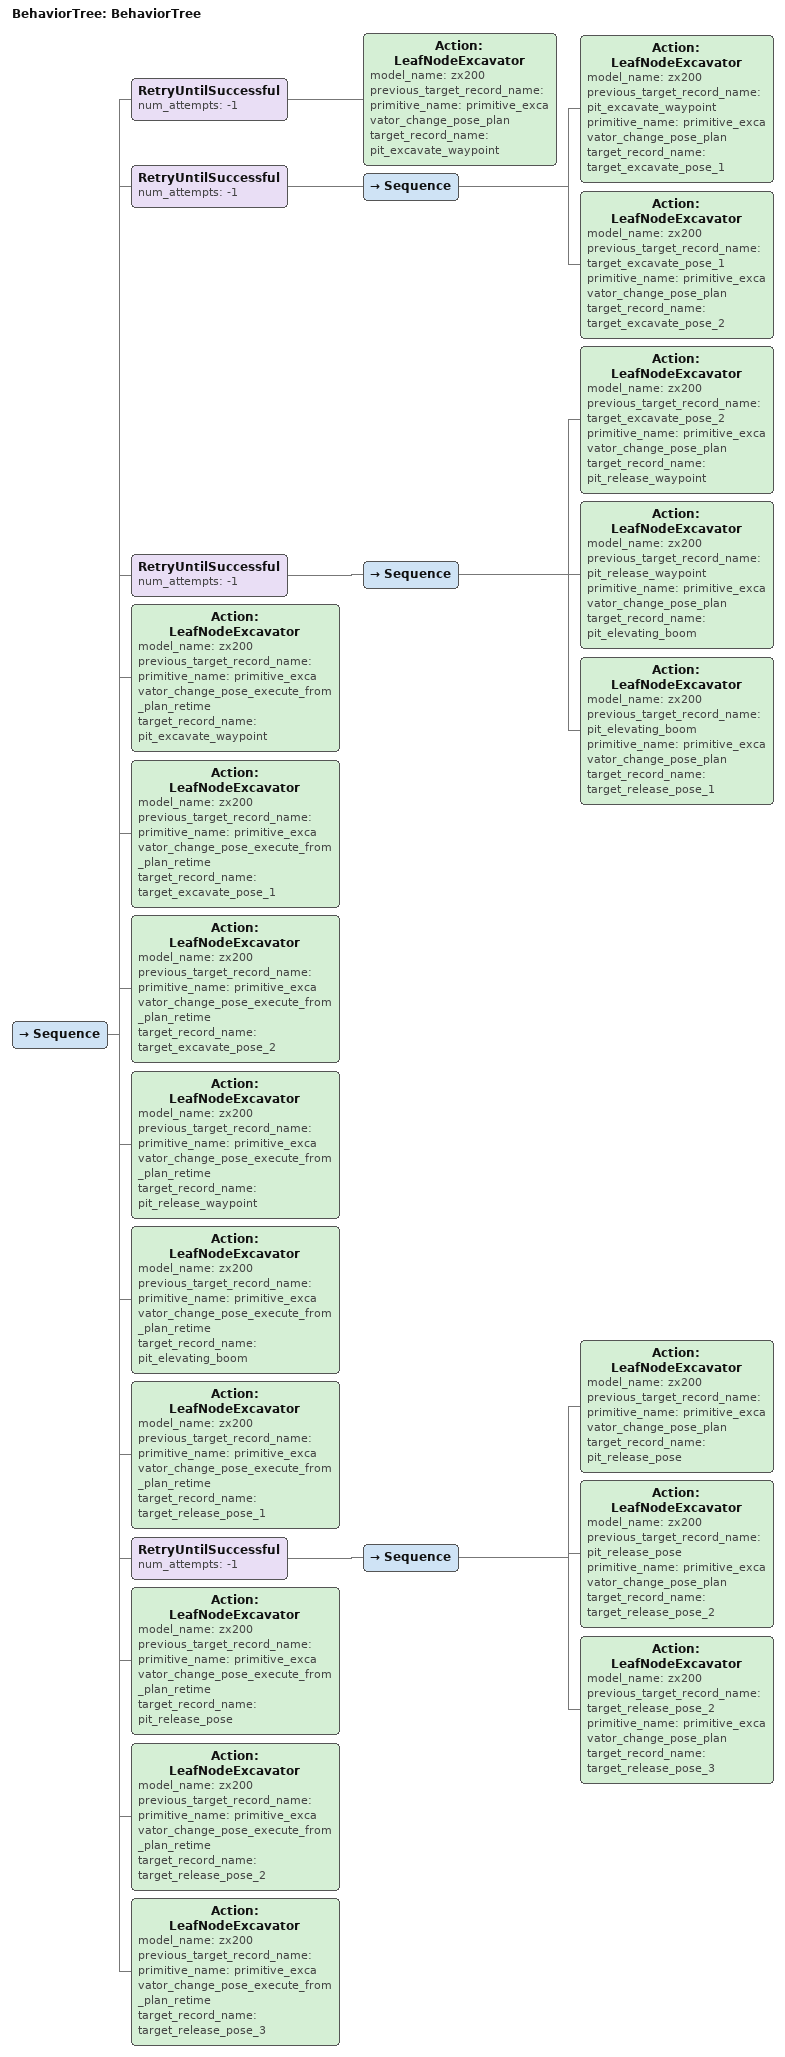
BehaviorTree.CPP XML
<?xml version="1.0"?>
<root main_tree_to_execute="BehaviorTree">
    <BehaviorTree ID="BehaviorTree">
        <Sequence>
            <RetryUntilSuccessful num_attempts="-1">
                <Action  model_name="zx200" ID="LeafNodeExcavator" previous_target_record_name="" primitive_name="primitive_excavator_change_pose_plan" target_record_name="pit_excavate_waypoint"/>
            </RetryUntilSuccessful>
            <RetryUntilSuccessful num_attempts="-1">
                <Sequence>
                    <Action  model_name="zx200" ID="LeafNodeExcavator" previous_target_record_name="pit_excavate_waypoint" primitive_name="primitive_excavator_change_pose_plan" target_record_name="target_excavate_pose_1"/>
                    <Action  model_name="zx200" ID="LeafNodeExcavator" previous_target_record_name="target_excavate_pose_1" primitive_name="primitive_excavator_change_pose_plan" target_record_name="target_excavate_pose_2"/>
                </Sequence>
            </RetryUntilSuccessful>
            <RetryUntilSuccessful num_attempts="-1">
                <Sequence>
                    <Action  model_name="zx200" ID="LeafNodeExcavator" previous_target_record_name="target_excavate_pose_2" primitive_name="primitive_excavator_change_pose_plan" target_record_name="pit_release_waypoint"/>
                    <Action  model_name="zx200" ID="LeafNodeExcavator" previous_target_record_name="pit_release_waypoint" primitive_name="primitive_excavator_change_pose_plan" target_record_name="pit_elevating_boom"/>
                    <Action  model_name="zx200" ID="LeafNodeExcavator" previous_target_record_name="pit_elevating_boom" primitive_name="primitive_excavator_change_pose_plan" target_record_name="target_release_pose_1"/>
                </Sequence>
            </RetryUntilSuccessful>
            <Action  model_name="zx200" ID="LeafNodeExcavator" previous_target_record_name="" primitive_name="primitive_excavator_change_pose_execute_from_plan_retime" target_record_name="pit_excavate_waypoint"/>
            <Action  model_name="zx200" ID="LeafNodeExcavator" previous_target_record_name="" primitive_name="primitive_excavator_change_pose_execute_from_plan_retime" target_record_name="target_excavate_pose_1"/>
            <Action  model_name="zx200" ID="LeafNodeExcavator" previous_target_record_name="" primitive_name="primitive_excavator_change_pose_execute_from_plan_retime" target_record_name="target_excavate_pose_2"/>
            <Action  model_name="zx200" ID="LeafNodeExcavator" previous_target_record_name="" primitive_name="primitive_excavator_change_pose_execute_from_plan_retime" target_record_name="pit_release_waypoint"/>
            <Action  model_name="zx200" ID="LeafNodeExcavator" previous_target_record_name="" primitive_name="primitive_excavator_change_pose_execute_from_plan_retime" target_record_name="pit_elevating_boom"/>
            <Action  model_name="zx200" ID="LeafNodeExcavator" previous_target_record_name="" primitive_name="primitive_excavator_change_pose_execute_from_plan_retime" target_record_name="target_release_pose_1"/>
            <RetryUntilSuccessful num_attempts="-1">
                <Sequence>
                    <Action  model_name="zx200" ID="LeafNodeExcavator" previous_target_record_name="" primitive_name="primitive_excavator_change_pose_plan" target_record_name="pit_release_pose"/>
                    <Action  model_name="zx200" ID="LeafNodeExcavator" previous_target_record_name="pit_release_pose" primitive_name="primitive_excavator_change_pose_plan" target_record_name="target_release_pose_2"/>
                    <Action  model_name="zx200" ID="LeafNodeExcavator" previous_target_record_name="target_release_pose_2" primitive_name="primitive_excavator_change_pose_plan" target_record_name="target_release_pose_3"/>
                </Sequence>
            </RetryUntilSuccessful>
            <Action  model_name="zx200" ID="LeafNodeExcavator" previous_target_record_name="" primitive_name="primitive_excavator_change_pose_execute_from_plan_retime" target_record_name="pit_release_pose"/>
            <Action  model_name="zx200" ID="LeafNodeExcavator" previous_target_record_name="" primitive_name="primitive_excavator_change_pose_execute_from_plan_retime" target_record_name="target_release_pose_2"/>
            <Action  model_name="zx200" ID="LeafNodeExcavator" previous_target_record_name="" primitive_name="primitive_excavator_change_pose_execute_from_plan_retime" target_record_name="target_release_pose_3"/>
        </Sequence>
    </BehaviorTree>
</root>
